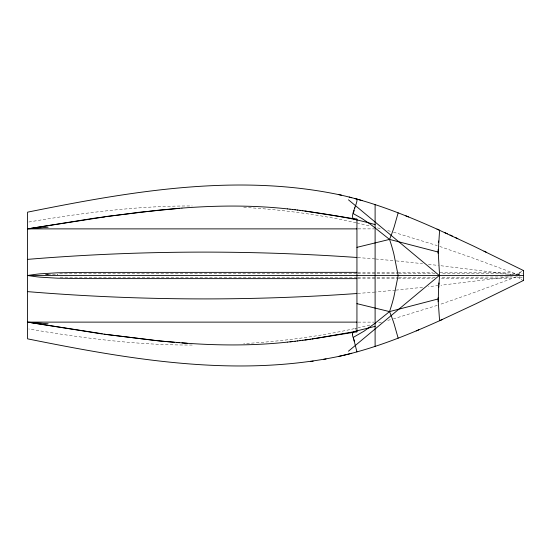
<?xml version="1.0" encoding="UTF-8"?>
<svg xmlns="http://www.w3.org/2000/svg" width="551" height="551" viewBox="0 0 551 551"><rect width="100%" height="100%" fill="white"/><g stroke="black" fill="none" stroke-linecap="round" stroke-linejoin="round"><path stroke-width="0.41" stroke-dasharray="2.75 2.07" d="M57.724 274.715L57.428 274.123M519.634 273.406L518.105 274.791M521.783 271.471L516.156 274.46L497.767 273.709L440.821 273.565M518.87 273.117L518.457 273.351M520.537 272.18L520.95 271.946M516.184 276.939L473.047 292.918L439.726 304.551M516.301 276.891L513.015 277.98L505.839 278.379L440.015 278.648M437.225 305.385L393.538 318.809M517.272 274.818L522.169 273.386M387.78 320.4L390.335 319.697M381.368 322.115L377.511 323.12M369.804 325.056L358.226 327.783M516.79 274.57L519.008 274.295L519.634 274.804M354.369 328.651C317.968 336.654 280.9 341.434 243.714 343.631M28.838 222.012C82.829 212.824 137.371 205.73 192.244 205.971M508.718 276.912L440.972 285.246M438.479 285.535L428.451 286.678M422.569 287.333L396.307 290.088M395.46 290.17L375.803 291.996M374.942 292.071L357.799 293.456M512.389 276.898L440.821 277.435M45.375 274.336L49.404 274.143M45.657 274.322L50.416 274.102M47.772 274.818L57.731 274.667M59.728 273.826L356.938 273.565M358.074 228.879L373.964 228.879M357.799 272.352L397.057 272.352M397.905 272.352L432.762 272.352M440.015 272.352L507.333 272.662L513.622 273.138L516.79 274.288L516.79 274.818M357.799 273.565L397.905 273.565M398.745 273.565L435.187 273.565M356.938 277.435L59.728 277.174M357.799 277.435L397.905 277.435M398.745 277.435L435.187 277.435M357.799 278.648L397.057 278.648M397.905 278.648L432.762 278.648M358.074 322.121L373.964 322.121M192.244 345.029C137.371 345.277 82.829 338.176 28.838 328.988M243.714 207.369C281.561 209.607 319.284 214.511 356.297 222.783M357.799 257.544L374.942 258.929M375.803 259.004L395.46 260.83M396.307 260.912L422.569 263.667M428.451 264.322L438.479 265.465M440.972 265.754L514.365 274.804M356.938 222.921L369.804 225.944M377.511 227.88L381.368 228.885M387.78 230.6L390.335 231.303M393.538 232.191L437.225 245.615M522.169 277.614L519.641 276.891M439.726 246.449L473.047 258.082L516.79 274.288M516.996 276.829L521.99 279.646M519.118 276.843L519.634 277.594M519.972 272.38A60.197 6.467 -89.8 0 1 519.634 273.124M519.634 277.876A60.197 6.467 89.8 0 1 519.972 278.62"/><path stroke-width="0.83" d="M341.496 195.212C237.467 172.752 130.256 191.479 27.55 212.163L27.55 338.837C129.43 359.376 235.635 377.883 338.927 356.366A362.386 361.484 37.9 0 0 349.217 353.928C380.41 346.062 410.302 333.892 439.588 320.73L438.245 301.748L438.472 290.308L439.588 275.5L438.217 252.062L439.588 230.27C410.302 217.115 380.41 204.938 349.217 197.072M438.644 287.374L438.748 285.9M438.555 242.371L438.644 241.014M438.851 284.419L438.968 282.938M356.938 199.104C358.136 203.787 346.427 221.137 356.938 219.188L356.938 331.812L312.093 338.989M354.61 208.691L354.837 207.789M398.153 212.844L394.206 226.75A156.064 155.589 -87.7 0 1 391.093 235.532L389.536 239.403L390.411 242.013A175.452 175.094 -89.7 0 1 393.889 254.128L398.153 275.5L393.889 296.872A175.452 175.094 89.7 0 1 390.411 308.987L389.536 311.597L374.907 323.375L364.004 331.185L353.281 337.384L356.938 351.896M354.155 210.434L353.714 212.08M353.494 212.858L353.281 213.616L361.869 218.458L370.465 224.298L389.536 239.403L438.217 252.062M355.898 328.396L355.567 328.988M348.459 351.187L439.285 275.5L348.459 199.813M523.037 270.768L523.45 270.534L523.45 280.466L476.16 303.649L439.588 320.73L442.191 319.552M416.239 330.896L418.829 329.808M375.107 326.364L352.041 332.074L314.428 338.645M356.938 303.656L389.536 311.597L438.217 298.938M389.536 239.403L356.938 247.344M323.485 359.445L326.061 358.977M356.965 228.879L27.55 228.879L94.607 218.155L138.205 212.459M31.407 228.252L104.752 216.887M356.938 278.648L84.062 278.606L57.655 278.214L40.354 277.181A180.831 180.129 90 0 1 34.19 276.464L27.55 275.5L34.19 274.529A180.831 180.129 -90 0 1 40.354 273.819L57.655 272.786L84.062 272.394L356.938 272.352M310.619 361.511L313.195 361.132M309.724 339.333L313.195 338.844M105.861 216.536L158.791 210.158M310.619 339.216L304.91 340.001M308.043 339.574L302.465 340.325M299.999 340.642L302.898 340.263M297.512 340.952L300.323 340.601M295.012 341.255L297.754 340.924M295.178 341.234L290.033 341.827M137.86 212.41L181.968 208.092M292.491 341.551L287.457 342.109M287.415 342.109C252.399 345.911 217.046 345.58 181.968 342.908M159.253 210.089L179.378 208.292M27.55 228.879L48.137 227.212M181.954 208.092C217.053 205.42 252.427 205.089 287.457 208.891M356.938 293.518C247.289 301.287 137.103 300.66 27.55 291.624M27.55 259.376C137.103 250.292 247.289 249.796 356.938 257.482M27.55 275.5L523.45 275.5M102.176 333.748L27.55 322.121L356.965 322.121M187.099 343.28L161.725 341.159M176.802 342.502L179.378 342.708M27.55 322.121L48.137 323.788M174.233 342.281L159.253 340.911M161.367 341.097L154.349 340.415M158.791 340.842L104.16 334.23M287.415 208.891L290.033 209.173M153.646 340.304L100.867 333.754L31.407 322.748M289.964 209.166L292.609 209.463M292.491 209.449L295.178 209.766M295.012 209.745L297.754 210.076M297.512 210.048L300.323 210.399M299.999 210.358L302.898 210.737M302.465 210.675L356.938 219.188M356.938 331.812C352.034 329.884 351.641 335.049 353.494 338.142M304.91 210.999C328.465 214.518 352.213 217.859 375.107 224.636M405.894 215.875L408.477 216.915M436.991 229.106L473.543 246.09L523.45 270.534M444.795 232.625L447.405 233.817M450.009 235.015L452.619 236.221M455.229 237.433L457.84 238.652M484.033 251.153L486.657 252.427M523.037 280.232L523.45 280.466M389.536 311.597L391.093 315.468A156.064 155.589 87.7 0 1 394.213 324.25L398.153 338.156M353.935 339.733L354.383 341.427M352.447 334.161L352.55 334.719M375.107 204.655L375.107 346.345M354.362 198.422A363.502 362.544 -35.8 0 1 362.083 200.578M338.927 194.641A364.989 364.073 -37.7 0 1 351.793 197.733M351.793 353.26A365.037 364.121 37.4 0 1 338.927 356.352M438.224 253.481A128.156 127.873 -90 0 1 438.245 249.252M438.245 301.748A128.156 127.873 90 0 1 438.224 297.519"/></g></svg>
